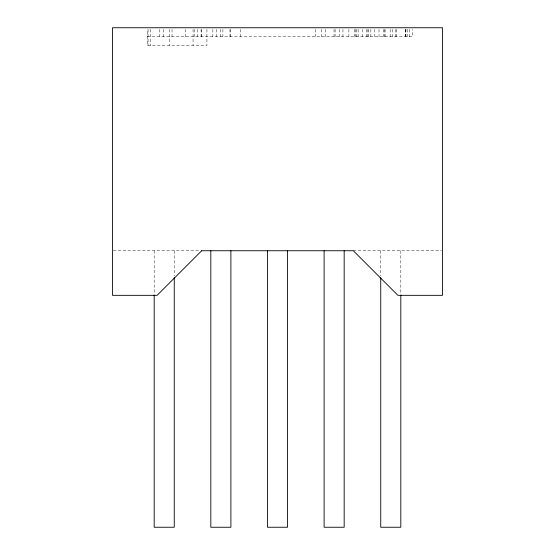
<?xml version="1.0" encoding="UTF-8"?>
<svg xmlns="http://www.w3.org/2000/svg" width="555" height="555" viewBox="0 0 555 555"><rect width="100%" height="100%" fill="white"/><g stroke="black" fill="none" stroke-linecap="round" stroke-linejoin="round"><path stroke-width="0.42" stroke-dasharray="2.77 2.08" d="M147.186 36.672L412.462 36.672L412.462 29.373M113.352 250.742L199.953 250.742M353.32 250.742L441.648 250.742M409.472 29.373L409.472 36.672M407.543 29.373L407.543 36.672M405.934 29.373L405.934 36.672M405.545 29.373L405.545 36.672M405.379 29.373L405.379 36.672M400.814 250.742L400.814 294.081M396.097 29.373L396.097 36.672M395.937 29.373L395.937 36.672M392.219 29.373L392.219 36.672M390.165 29.373L390.165 36.672M385.108 29.373L385.108 36.672M384.393 29.373L384.393 36.672M383.519 29.373L383.519 36.672M380.744 250.742L380.744 275.877M379.016 29.373L379.016 36.672M374.396 29.373L374.396 36.672M370.851 29.373L370.851 36.672M368.624 29.373L368.624 36.672M367.861 29.373L367.861 36.672M366.695 29.373L366.695 36.672M362.734 29.373L362.734 36.672M358.128 29.373L358.128 36.672M356.532 29.373L356.532 36.672M355.797 29.373L355.797 36.672M354.673 29.373L354.673 36.672M348.88 29.373L348.88 36.672M342.955 29.373L342.955 36.672M339.48 29.373L339.48 36.672M335.116 29.373L335.116 36.672M334.048 29.373L334.048 36.672M325.369 29.373L325.369 36.672M321.352 29.373L321.352 36.672M315.531 29.373L315.531 36.672M240.273 29.373L240.273 36.672M230.436 29.373L230.436 36.672M229.971 29.373L229.971 36.672M222.895 29.373L222.895 36.672M220.689 29.373L220.689 36.672M216.325 29.373L216.325 36.672M212.849 29.373L212.849 36.672M206.925 29.373L206.925 45.586L147.186 45.586L147.186 29.373M201.174 29.373L201.174 36.672M201.132 29.373L201.132 36.672M197.677 29.373L197.677 36.672M194.548 29.373L194.548 36.672M193.064 29.373L193.064 45.586M185.675 29.373L185.675 36.672M174.256 250.742L174.256 275.877M172.029 29.373L172.029 36.672M169.705 29.373L169.705 45.586M163.496 29.373L163.496 36.672M159.798 29.373L159.798 36.672M154.186 250.742L154.186 294.081M150.287 29.373L150.287 45.586M148.053 29.373L148.053 45.586"/><path stroke-width="0.83" d="M400.814 294.948L400.814 527.25L380.744 527.25L380.744 277.611M344.176 250.742L344.176 527.25L324.106 527.25L324.106 250.742M287.532 250.742L287.532 527.25L267.468 527.25L267.468 250.742M230.894 250.742L230.894 527.25L210.824 527.25L210.824 250.742M174.256 277.611L174.256 527.25L154.186 527.25L154.186 294.948M201.68 250.742L157.086 295.336L112.485 295.336L112.485 27.75L442.515 27.75L442.515 295.336L397.914 295.336L353.32 250.742L201.68 250.742"/></g></svg>
